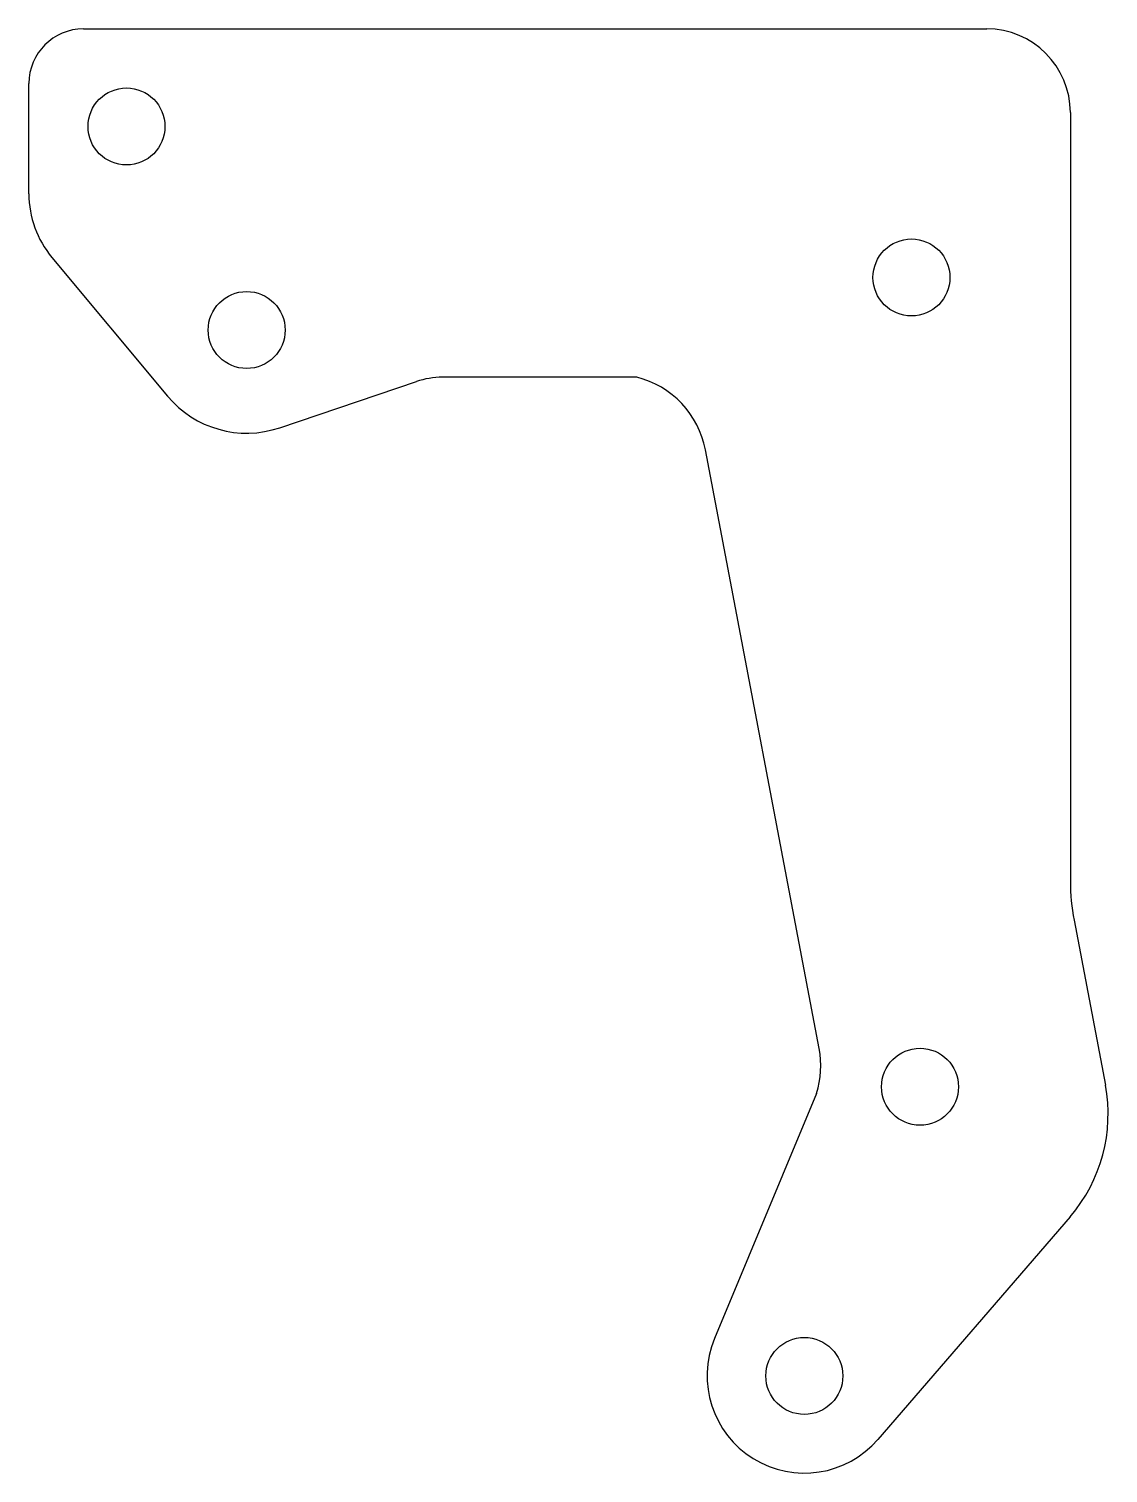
# Model space of a CAD drawing. Header units: millimetres. Extents: x -114 to 26, y -198 to -10.
import ezdxf

# ---------------------------------------------------------------- set-up
doc = ezdxf.new("R2010")
doc.units = ezdxf.units.MM
doc.layers.add('Sketch001', color=7, linetype='CONTINUOUS')

msp = doc.modelspace()

# ---------------------------------------------------------------- linework, layer by layer
at = {"layer": 'Sketch001'}
for p, q in [((-107.233, -10.4289), (10.1134, -10.4289)), ((-114.323, -31.8601), (-114.323, -17.5189)), ((20.9888, -21.3042), (20.9888, -31.7867)), ((20.9888, -31.7867), (20.9888, -121.191)), ((-111.328, -40.1316), (-96.3196, -58.1363)), ((-81.7353, -62.2507), (-63.9802, -56.2487)), ((-35.3477, -55.6928), (-60.5999, -55.6928)), ((-11.6498, -142.92), (-26.4272, -65.1251)), ((21.4647, -126.246), (25.5343, -147.67)), ((-11.9926, -148.736), (-25.2377, -180.597)), ((20.9515, -164.755), (-4.01531, -193.694))]:
    msp.add_line(p, q, dxfattribs=at)
for centre in [(-101.643, -23.1089), (0.34478, -42.7273), (-86.0266, -49.5563), (1.45482, -147.878), (-13.5769, -185.445)]:
    msp.add_circle(centre, 5, dxfattribs=at)
for centre, radius, start, end in [((-107.233, -17.5189), 7.09007, 90, 180), ((10.1134, -21.3042), 10.8754, 0, 90), ((-101.405, -31.8601), 12.9183, 180, -140.187), ((-60.5999, -66.2484), 10.5556, 90, 108.678), ((-38.2484, -67.3706), 12.0326, 10.7554, 76.0501), ((-86.0266, -49.5563), 13.4001, -140.187, -71.3225), ((48.0797, -121.191), 27.0909, 180, -169.245), ((-23.3765, -145.147), 11.9363, -17.5001, 10.7554), ((5.54884, -151.467), 20.3428, -40.7861, 10.7554), ((-13.5769, -185.445), 12.6283, 157.426, -40.7861)]:
    msp.add_arc(centre, radius, start, end, dxfattribs=at)

doc.saveas('drawing.dxf')
